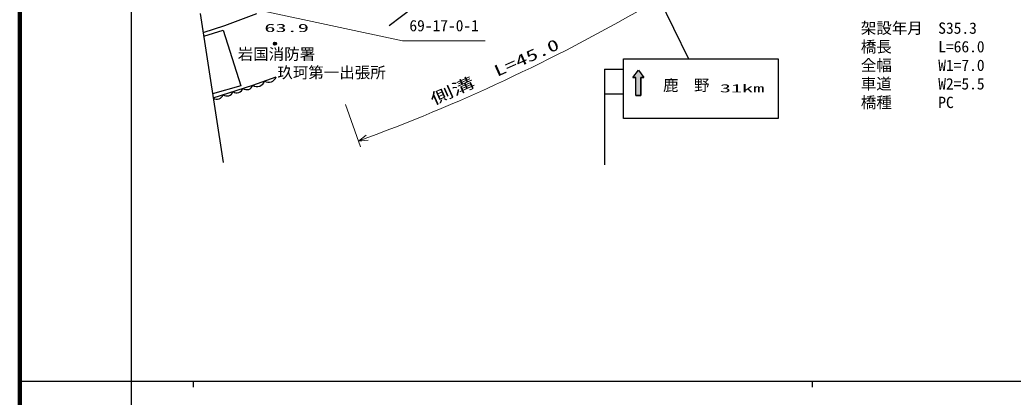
# Model space of a CAD drawing. Units: millimetres, scale not verified. Extents: x 40000 to 680000, y 20000 to 380000.
# Drawn here: x 40000 to 200435, y 202409 to 263338 of the extents above; entities that cross this region are included whole.
import ezdxf
from ezdxf.enums import TextEntityAlignment as Align

# ---------------------------------------------------------------- set-up
doc = ezdxf.new("R2010")
doc.units = ezdxf.units.MM
doc.header["$LTSCALE"] = 1000
for name, color, linetype, lineweight in [('M-BGD', 7, 'Continuous', 25), ('M-STR-HTXT', 7, 'Continuous', 13), ('M-STR-STRC', 7, 'Continuous', 25), ('M-TTL', 2, 'Continuous', 140), ('M-TTL-BAND', 7, 'Continuous', 25)]:
    doc.layers.add(name, color=color, linetype=linetype, lineweight=lineweight)
doc.styles.add('ＭＳ ゴシック', font='')
doc.styles.get('ＭＳ ゴシック').set_extended_font_data('MS Gothic')

msp = doc.modelspace()

# ---------------------------------------------------------------- hatches: boundary and pattern name
at = {"layer": 'M-STR-STRC'}
msp.add_hatch(color=256, dxfattribs=at).paths.add_polyline_path([(139503, 251132), (139505, 254024), (139008, 254024), (139905, 255238), (140801, 254023), (140305, 254023), (140304, 251131)])

# ---------------------------------------------------------------- linework, layer by layer
at = {"layer": 'M-BGD'}
for p, q in [((99646, 262413), (115840, 274762)), ((69130, 264370), (72852, 240313)), ((73091, 262452), (78299, 264354)), ((69606, 261295), (73091, 262452)), ((69700, 260688), (72850, 261686)), ((72850, 261686), (75696, 252693)), ((77628, 252774), (81388, 254146)), ((75696, 252693), (71140, 251379)), ((71242, 250723), (77628, 252774))]:
    msp.add_line(p, q, dxfattribs=at)
for radius in [250, 200, 150, 100, 50, 10]:
    msp.add_circle((81205, 259487), radius, dxfattribs=at)
for centre, radius, start, end in [((80190, 254509), 1251, 236.92373, 343.17106), ((75041, 252604), 1048, 234.68116, 340.94136), ((76637, 253117), 1048, 234.68116, 340.94136), ((78310, 253823), 1251, 236.92373, 343.17106), ((71848, 251578), 1048, 234.68116, 340.94136), ((73444, 252091), 1048, 234.68116, 340.94136)]:
    msp.add_arc(centre, radius, start, end, dxfattribs=at)
at = {"layer": 'M-STR-HTXT'}
for p, q in [((92605, 249671), (95045, 242830)), ((94709, 243772), (95949, 244716)), ((96259, 243935), (94709, 243772))]:
    msp.add_line(p, q, dxfattribs=at)
msp.add_lwpolyline([(79383, 264750), (101826, 259941), (115166, 259941)], dxfattribs=at)
msp.add_arc((-6631, 520900), 295076, 290.08645, 299.99342, dxfattribs=at)
at = {"layer": 'M-STR-STRC'}
for p, q in [((129521, 295109), (147997, 257049)), ((137503, 247423), (137507, 257062)), ((137507, 257062), (162468, 257051)), ((162468, 257051), (162464, 247413)), ((134421, 255402), (134415, 239905)), ((134421, 255402), (137534, 255401)), ((139008, 254024), (139905, 255238)), ((139905, 255238), (140801, 254023)), ((139008, 254024), (139505, 254024)), ((139503, 251132), (139505, 254024)), ((140304, 251131), (140305, 254023)), ((140305, 254023), (140801, 254023)), ((137533, 251345), (134420, 251347)), ((139503, 251132), (140304, 251131)), ((162464, 247413), (137503, 247423))]:
    msp.add_line(p, q, dxfattribs=at)
msp.add_lwpolyline([(139503, 251132), (139505, 254024), (139008, 254024), (139905, 255238), (140801, 254023), (140305, 254023), (140304, 251131)], close=True, dxfattribs=at)
at = {"layer": 'M-TTL'}
msp.add_line((40000, 380000), (40000, 20000), dxfattribs=at)
at = {"layer": 'M-TTL-BAND'}
for p, q in [((58000, 370000), (58000, 20000)), ((40000, 205000), (579000, 205000)), ((68000, 205000), (68000, 204000)), ((168000, 205000), (168000, 204000))]:
    msp.add_line(p, q, dxfattribs=at)

# ---------------------------------------------------------------- texts
at = {"layer": 'M-BGD', "style": 'ＭＳ ゴシック', "width": 2}
msp.add_text('63.9', height=1320, rotation=359.976, dxfattribs=at).set_placement((79495, 260979), align=Align.BOTTOM_LEFT)
at = {"layer": 'M-BGD', "style": 'ＭＳ ゴシック'}
for s, p in [('岩国消防署', (75191, 256348)), ('玖珂第一出張所', (81588, 253367))]:
    msp.add_text(s, height=1833, rotation=359.976, dxfattribs=at).set_placement(p, align=Align.BOTTOM_LEFT)
at = {"layer": 'M-STR-HTXT', "style": 'ＭＳ ゴシック'}
for s, p in [('69-17-0-1', (102916, 260941)), ('架設年月\u3000S35.3', (175839, 260542)), ('橋長\u3000\u3000\u3000L=66.0', (175839, 257542)), ('全幅\u3000\u3000\u3000W1=7.0', (175839, 254542)), ('車道\u3000\u3000\u3000W2=5.5', (175839, 251542)), ('橋種\u3000\u3000\u3000PC', (175839, 248542))]:
    msp.add_text(s, height=1833, dxfattribs=at).set_placement(p, align=Align.BOTTOM_LEFT)
at = {"layer": 'M-STR-HTXT', "style": 'ＭＳ ゴシック', "width": 1.5}
msp.add_text('側溝\u3000L=45.0', height=1833, rotation=24.076, dxfattribs=at).set_placement((107034, 249029), align=Align.BOTTOM_LEFT)
at = {"layer": 'M-STR-STRC', "style": 'ＭＳ ゴシック'}
msp.add_text('鹿\u3000野', height=1833, rotation=359.976, dxfattribs=at).set_placement((143882, 251325), align=Align.BOTTOM_LEFT)
at = {"layer": 'M-STR-STRC', "style": 'ＭＳ ゴシック', "width": 2}
msp.add_text('31km', height=1320, rotation=359.976, dxfattribs=at).set_placement((153060, 251233), align=Align.BOTTOM_LEFT)

doc.saveas('drawing.dxf')
